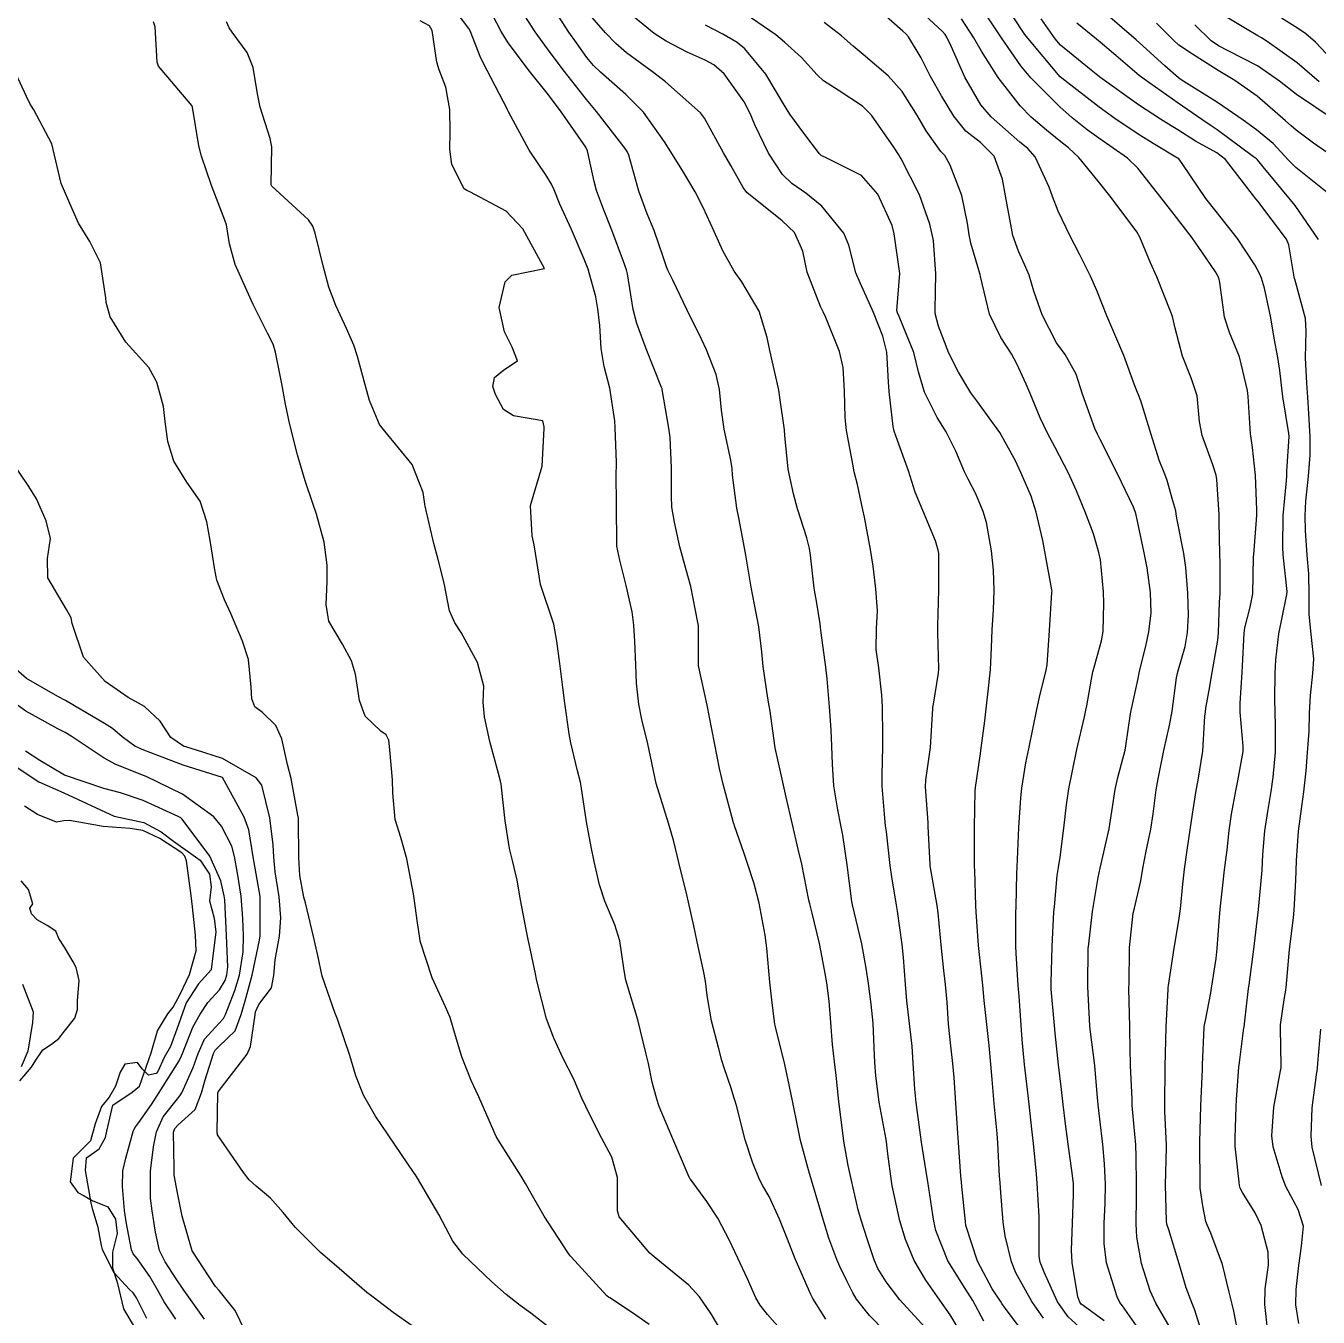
# Model space of a CAD drawing. Header units: metres. Extents: x 318500 to 325275, y 7408834 to 7428799.
# Drawn here: x 322217.8 to 322283.3, y 7422304.2 to 7422369.7 of the extents above; entities that cross this region are included whole.
import ezdxf

# ---------------------------------------------------------------- set-up
doc = ezdxf.new("R2010")
doc.units = ezdxf.units.M
doc.header["$MEASUREMENT"] = 0
for name, color, linetype in [('Curvas de Nivel 1m', 11, 'Continuous'), ('Curvas de Nivel 5m', 15, 'Continuous'), ('Hidrografia', 140, 'Continuous'), ('Linha Férrea', 20, 'Continuous'), ('Vias Primárias', 230, 'Continuous')]:
    doc.layers.add(name, color=color, linetype=linetype)

msp = doc.modelspace()

# ---------------------------------------------------------------- linework, layer by layer
at = {"layer": 'Curvas de Nivel 1m', "flags": 128}
for points, elevation in [([(322258.333, 7422304.119), (322257.672, 7422305.166), (322257.577, 7422305.361), (322257.389, 7422305.78), (322256.768, 7422307.176), (322256.345, 7422308.263), (322255.985, 7422309.185), (322255.451, 7422310.325), (322255.139, 7422310.877), (322254.963, 7422311.197), (322254.606, 7422312.07), (322254.239, 7422313.209), (322253.793, 7422314.938), (322253.718, 7422315.217), (322253.672, 7422315.368), (322253.526, 7422315.826), (322253.173, 7422316.862), (322253.065, 7422317.227), (322252.891, 7422317.889), (322252.538, 7422319.235), (322252.311, 7422320.517), (322252.221, 7422321.241), (322252.128, 7422321.765), (322251.801, 7422323.247), (322251.632, 7422324.044), (322251.371, 7422325.253), (322251.281, 7422325.629), (322250.883, 7422327.258), (322250.618, 7422328.333), (322250.357, 7422329.263), (322249.73, 7422331.27), (322249.307, 7422333.277), (322248.997, 7422334.506), (322248.848, 7422335.284), (322248.737, 7422336.345), (322248.696, 7422337.287), (322248.649, 7422338.467), (322248.603, 7422339.289), (322248.518, 7422339.961), (322248.201, 7422341.295), (322247.879, 7422342.589), (322247.74, 7422343.302), (322247.73, 7422343.465), (322247.72, 7422345.303), (322247.702, 7422347.068), (322247.711, 7422347.303), (322247.714, 7422347.533), (322247.645, 7422349.305), (322247.629, 7422349.651), (322247.38, 7422351.309), (322247.092, 7422352.395), (322246.942, 7422353.316), (322246.873, 7422354.482), (322246.773, 7422355.319), (322246.663, 7422355.928), (322246.274, 7422357.327), (322246.078, 7422357.846), (322245.427, 7422359.34), (322244.836, 7422360.632), (322244.549, 7422361.354), (322244.427, 7422361.649), (322244.138, 7422362.116), (322243.294, 7422363.369), (322242.243, 7422365.316), (322242.21, 7422365.38), (322242.181, 7422365.43), (322241.152, 7422367.396), (322240.843, 7422368.028), (322240.294, 7422369.409), (322240.232, 7422369.532), (322238.79, 7422371.432)], 754), ([(322263.366, 7422303.694), (322262.089, 7422305.103), (322261.394, 7422306.016), (322260.975, 7422306.687), (322260.779, 7422307.119), (322260.443, 7422308.142), (322260.119, 7422309.13), (322259.973, 7422309.659), (322259.626, 7422311.138), (322259.471, 7422311.897), (322259.251, 7422313.144), (322259.208, 7422313.43), (322258.995, 7422315.148), (322258.854, 7422316.471), (322258.776, 7422317.151), (322258.672, 7422318.035), (322258.586, 7422319.155), (322258.506, 7422320.236), (322258.384, 7422321.158), (322258.268, 7422321.822), (322258.008, 7422323.164), (322257.643, 7422324.692), (322257.511, 7422325.171), (322257.471, 7422325.354), (322257.113, 7422327.176), (322256.932, 7422327.933), (322256.639, 7422329.181), (322256.325, 7422330.58), (322256.176, 7422331.186), (322255.758, 7422333.065), (322255.738, 7422333.19), (322255.509, 7422334.926), (322255.464, 7422335.195), (322255.384, 7422335.598), (322255.155, 7422337.2), (322255.084, 7422337.938), (322254.925, 7422339.209), (322254.717, 7422340.345), (322254.549, 7422341.213), (322254.27, 7422342.831), (322254.203, 7422343.217), (322253.913, 7422344.731), (322253.824, 7422345.221), (322253.605, 7422346.893), (322253.578, 7422347.225), (322253.52, 7422347.653), (322253.181, 7422349.232), (322253.034, 7422350.185), (322252.932, 7422351.236), (322252.771, 7422352.002), (322252.285, 7422353.246), (322252.028, 7422353.785), (322251.299, 7422355.261), (322250.57, 7422356.775), (322250.326, 7422357.276), (322250.254, 7422357.45), (322250.087, 7422357.955), (322249.62, 7422359.285), (322249.27, 7422360.131), (322248.848, 7422361.293), (322248.342, 7422363.104), (322248.251, 7422363.299), (322248.152, 7422363.452), (322246.699, 7422365.322), (322246.189, 7422365.933), (322245.08, 7422367.347), (322244.713, 7422367.85), (322244.221, 7422368.496), (322243.592, 7422369.366), (322242.395, 7422371.241)], 756), ([(322265.361, 7422303.118), (322264.641, 7422304.34), (322264.118, 7422305.079), (322263.395, 7422306.097), (322262.817, 7422307.096), (322262.366, 7422308.16), (322262.076, 7422309.104), (322261.689, 7422310.877), (322261.653, 7422311.108), (322261.481, 7422312.503), (322261.404, 7422313.111), (322261.383, 7422313.22), (322261.033, 7422315.117), (322260.87, 7422316.456), (322260.822, 7422317.121), (322260.789, 7422317.884), (322260.73, 7422319.123), (322260.63, 7422320.079), (322260.489, 7422321.127), (322260.383, 7422321.904), (322260.153, 7422323.132), (322259.677, 7422325.112), (322259.674, 7422325.14), (322259.652, 7422325.288), (322259.407, 7422327.144), (322259.193, 7422328.645), (322259.097, 7422329.149), (322258.936, 7422329.927), (322258.743, 7422331.155), (322258.66, 7422332.242), (322258.633, 7422333.157), (322258.601, 7422333.99), (322258.513, 7422335.159), (322258.392, 7422336.57), (322258.329, 7422337.162), (322258.094, 7422338.908), (322258.058, 7422339.167), (322258.036, 7422339.361), (322257.853, 7422340.502), (322257.749, 7422341.062), (322257.733, 7422341.172), (322257.554, 7422342.844), (322257.506, 7422343.176), (322257.359, 7422343.717), (322256.888, 7422345.185), (322256.683, 7422345.945), (322256.428, 7422347.193), (322256.258, 7422348.904), (322256.231, 7422349.196), (322255.995, 7422350.836), (322255.941, 7422351.201), (322255.924, 7422351.278), (322255.49, 7422353.205), (322255.36, 7422353.877), (322254.949, 7422355.211), (322254.072, 7422356.696), (322253.688, 7422357.226), (322253.111, 7422358.256), (322252.672, 7422359.241), (322252.118, 7422360.457), (322251.712, 7422361.256), (322251.119, 7422362.245), (322250.466, 7422363.275), (322250.158, 7422363.789), (322249.082, 7422365.291), (322248.193, 7422366.181), (322246.902, 7422367.32), (322246.549, 7422367.661), (322246.217, 7422368.058), (322245.683, 7422368.797), (322245.302, 7422369.344), (322244.254, 7422370.962)], 757), ([(322274.673, 7422302.937), (322273.378, 7422304.794), (322273.302, 7422304.874), (322273.23, 7422304.952), (322273.099, 7422305.24), (322272.565, 7422306.963), (322272.435, 7422307.955), (322272.435, 7422308.965), (322272.488, 7422310.002), (322272.513, 7422310.964), (322272.455, 7422311.986), (322272.373, 7422312.967), (322272.222, 7422314.256), (322272.134, 7422314.971), (322272.086, 7422315.535), (322271.975, 7422316.976), (322271.726, 7422318.82), (322271.709, 7422318.979), (322271.621, 7422320.958), (322271.621, 7422320.98), (322271.64, 7422322.959), (322271.641, 7422322.98), (322271.847, 7422324.778), (322271.878, 7422324.978), (322272.143, 7422326.506), (322272.237, 7422326.974), (322272.514, 7422328.15), (322272.69, 7422328.97), (322272.835, 7422329.847), (322273.007, 7422330.967), (322273.133, 7422331.572), (322273.504, 7422332.963), (322273.548, 7422333.177), (322273.778, 7422334.788), (322273.811, 7422334.96), (322274.166, 7422336.593), (322274.241, 7422336.954), (322274.549, 7422338.23), (322274.716, 7422338.947), (322274.819, 7422339.915), (322274.8, 7422340.946), (322274.624, 7422342.203), (322274.476, 7422342.951), (322274.082, 7422344.793), (322274.044, 7422344.958), (322274.013, 7422345.051), (322273.923, 7422345.273), (322273.116, 7422346.968), (322272.242, 7422348.702), (322272.102, 7422348.979), (322271.974, 7422349.256), (322271.345, 7422350.99), (322271.023, 7422352.008), (322270.46, 7422353.003), (322270.029, 7422353.608), (322269.301, 7422355.021), (322268.878, 7422356.218), (322268.633, 7422357.032), (322268.471, 7422357.421), (322268.092, 7422358.241), (322267.818, 7422359.043), (322267.737, 7422359.412), (322267.44, 7422361.047), (322267.296, 7422361.896), (322266.865, 7422363.053), (322266.167, 7422363.759), (322265.43, 7422364.328), (322264.826, 7422365.08), (322264.195, 7422366.111), (322263.643, 7422367.099), (322263.16, 7422368.042), (322262.525, 7422369.116), (322262.383, 7422369.269), (322262.234, 7422369.4), (322260.281, 7422371.14)], 763), ([(322280.75, 7422303.472), (322280.591, 7422304.858), (322280.602, 7422305.654), (322280.778, 7422306.856), (322280.76, 7422307.516), (322280.404, 7422308.86), (322280.092, 7422309.509), (322279.457, 7422310.538), (322279.337, 7422310.759), (322279.305, 7422310.882), (322279.288, 7422311.056), (322279.093, 7422312.884), (322279.079, 7422313.302), (322279.128, 7422314.884), (322279.151, 7422315.256), (322279.275, 7422316.883), (322279.301, 7422317.126), (322279.533, 7422318.88), (322279.536, 7422318.915), (322279.575, 7422319.228), (322279.75, 7422320.726), (322279.767, 7422320.878), (322279.789, 7422321.064), (322280.034, 7422322.874), (322280.205, 7422324.308), (322280.264, 7422324.871), (322280.393, 7422326.146), (322280.447, 7422326.868), (322280.491, 7422327.671), (322280.595, 7422328.867), (322280.734, 7422329.845), (322280.91, 7422330.862), (322281.018, 7422331.584), (322281.136, 7422332.859), (322281.138, 7422334.224), (322281.112, 7422334.86), (322281.101, 7422335.55), (322281.119, 7422336.86), (322281.143, 7422337.537), (322281.296, 7422338.858), (322281.679, 7422340.673), (322281.713, 7422340.852), (322281.718, 7422340.996), (322281.526, 7422342.855), (322281.503, 7422343.249), (322281.526, 7422344.856), (322281.694, 7422346.61), (322281.699, 7422346.854), (322281.699, 7422347.099), (322281.826, 7422348.852), (322281.813, 7422349.011), (322281.496, 7422350.858), (322281.343, 7422352.19), (322281.245, 7422352.862), (322281.056, 7422353.844), (322280.901, 7422354.867), (322280.573, 7422356.372), (322280.414, 7422356.875), (322280.322, 7422357.116), (322280.087, 7422357.551), (322279.204, 7422358.889), (322278.12, 7422360.251), (322277.59, 7422360.908), (322276.39, 7422362.693), (322276.222, 7422362.929), (322276.187, 7422362.956), (322276.16, 7422362.967), (322274.923, 7422363.704), (322274.172, 7422364.172), (322272.984, 7422364.972), (322272.189, 7422365.549), (322270.29, 7422367.009), (322270.211, 7422367.088), (322268.573, 7422369.035), (322268.428, 7422369.223), (322268.244, 7422369.482), (322267.235, 7422371.05)], 767), ([(322266.341, 7422304.017), (322265.788, 7422305.054), (322265.389, 7422305.674), (322264.518, 7422307.073), (322263.907, 7422308.608), (322263.803, 7422309.085), (322263.754, 7422309.397), (322263.494, 7422311.089), (322263.463, 7422311.286), (322263.181, 7422313.093), (322263.126, 7422313.463), (322262.916, 7422315.096), (322262.846, 7422315.778), (322262.757, 7422317.098), (322262.702, 7422317.95), (322262.577, 7422319.1), (322262.435, 7422320.254), (322262.364, 7422321.102), (322262.273, 7422322.444), (322262.198, 7422323.104), (322261.963, 7422324.789), (322261.916, 7422325.107), (322261.671, 7422326.543), (322261.589, 7422327.111), (322261.399, 7422328.817), (322261.363, 7422329.115), (322261.318, 7422329.504), (322261.186, 7422331.125), (322261.18, 7422331.684), (322261.214, 7422333.125), (322261.218, 7422333.673), (322261.206, 7422335.126), (322261.178, 7422335.738), (322261.012, 7422337.128), (322260.889, 7422338.064), (322260.905, 7422339.129), (322260.954, 7422340.024), (322260.871, 7422341.13), (322260.727, 7422342.282), (322260.598, 7422343.133), (322260.285, 7422344.766), (322260.205, 7422345.137), (322259.933, 7422346.418), (322259.789, 7422346.993), (322259.758, 7422347.143), (322259.713, 7422347.374), (322259.371, 7422349.149), (322259.31, 7422349.82), (322259.28, 7422351.151), (322259.212, 7422352.352), (322259.021, 7422353.155), (322258.325, 7422354.886), (322258.192, 7422355.168), (322258.054, 7422355.447), (322257.382, 7422357.18), (322257.158, 7422358.252), (322256.744, 7422359.19), (322256.109, 7422359.777), (322254.332, 7422361.218), (322254.132, 7422361.468), (322253.508, 7422362.594), (322253.141, 7422363.235), (322252.176, 7422364.992), (322251.968, 7422365.253), (322250.203, 7422366.829), (322249.613, 7422367.286), (322248.22, 7422368.303), (322247.69, 7422368.773), (322247.165, 7422369.316), (322246.245, 7422370.361)], 758), ([(322268.666, 7422303.017), (322267.377, 7422304.737), (322267.261, 7422304.914), (322267.19, 7422305.033), (322266.767, 7422305.661), (322266.026, 7422307.051), (322265.437, 7422308.856), (322265.405, 7422309.061), (322265.23, 7422310.836), (322265.205, 7422311.064), (322265.17, 7422311.359), (322265.057, 7422313.066), (322265.022, 7422313.542), (322264.921, 7422315.069), (322264.835, 7422316.372), (322264.772, 7422317.072), (322264.665, 7422317.962), (322264.548, 7422319.075), (322264.476, 7422320.188), (322264.393, 7422321.078), (322264.31, 7422321.782), (322264.173, 7422323.082), (322264.024, 7422324.704), (322263.978, 7422325.085), (322263.676, 7422326.8), (322263.621, 7422327.091), (322263.615, 7422327.157), (322263.523, 7422329.092), (322263.513, 7422329.283), (322263.383, 7422331.095), (322263.398, 7422331.432), (322263.641, 7422333.092), (322263.752, 7422335.063), (322263.752, 7422335.09), (322263.754, 7422335.117), (322263.783, 7422335.291), (322264.043, 7422336.85), (322264.057, 7422337.086), (322264.004, 7422338.921), (322264.003, 7422339.088), (322264.007, 7422339.253), (322264.053, 7422341.087), (322264.053, 7422342.922), (322264.032, 7422343.088), (322263.897, 7422343.562), (322263.247, 7422345.1), (322262.861, 7422346.037), (322262.518, 7422347.111), (322261.963, 7422348.646), (322261.791, 7422349.122), (322261.737, 7422349.359), (322261.541, 7422351.125), (322261.511, 7422351.619), (322261.418, 7422353.126), (322261.227, 7422353.933), (322260.752, 7422355.133), (322260.072, 7422356.633), (322259.845, 7422357.144), (322259.488, 7422358.543), (322259.243, 7422359.153), (322258.12, 7422360.533), (322257.31, 7422361.182), (322256.614, 7422361.669), (322256.139, 7422362.129), (322255.416, 7422363.207), (322254.73, 7422364.656), (322254.493, 7422365.217), (322254.189, 7422365.819), (322253.177, 7422367.235), (322252.653, 7422367.682), (322252.217, 7422367.924), (322251.296, 7422368.339), (322250.226, 7422368.887), (322249.627, 7422369.286), (322248.247, 7422370.414)], 759), ([(322271.366, 7422303.558), (322270.619, 7422304.238), (322270.085, 7422304.999), (322269.402, 7422306.494), (322269.201, 7422307.012), (322269.142, 7422307.285), (322269.147, 7422309.013), (322269.143, 7422309.313), (322269.051, 7422311.014), (322269.016, 7422311.465), (322268.859, 7422313.016), (322268.775, 7422313.743), (322268.632, 7422315.019), (322268.522, 7422316.028), (322268.409, 7422317.021), (322268.284, 7422318.298), (322268.233, 7422319.023), (322268.132, 7422320.485), (322268.09, 7422321.025), (322267.976, 7422322.667), (322267.963, 7422323.027), (322267.969, 7422324.711), (322267.974, 7422325.035), (322268.013, 7422326.697), (322268.036, 7422327.035), (322268.056, 7422327.407), (322268.11, 7422329.034), (322268.215, 7422330.54), (322268.269, 7422331.032), (322268.468, 7422332.311), (322268.616, 7422333.027), (322268.844, 7422334.097), (322269.022, 7422335.021), (322269.161, 7422335.648), (322269.502, 7422337.015), (322269.546, 7422337.282), (322269.666, 7422339.013), (322269.797, 7422340.949), (322269.801, 7422341.011), (322269.791, 7422341.081), (322269.439, 7422343.017), (322269.331, 7422343.586), (322268.999, 7422345.024), (322268.735, 7422345.835), (322268.216, 7422347.036), (322267.949, 7422347.611), (322267.161, 7422349.048), (322265.994, 7422350.659), (322265.688, 7422351.065), (322265.053, 7422352.117), (322264.567, 7422353.082), (322264.04, 7422354.439), (322263.879, 7422355.093), (322263.871, 7422355.274), (322263.904, 7422357.093), (322263.782, 7422358.78), (322263.727, 7422359.096), (322263.599, 7422359.606), (322263.08, 7422361.106), (322262.157, 7422362.925), (322262.038, 7422363.121), (322261.776, 7422363.512), (322260.651, 7422365.135), (322260.187, 7422365.593), (322258.955, 7422366.403), (322258.206, 7422366.878), (322257.897, 7422367.175), (322257.088, 7422368.056), (322256.226, 7422368.842), (322255.796, 7422369.204), (322254.246, 7422370.279)], 761), ([(322275.913, 7422303.469), (322275.375, 7422304.407), (322275.066, 7422304.933), (322274.778, 7422305.548), (322274.338, 7422306.941), (322274.102, 7422308.272), (322274.06, 7422308.944), (322274.078, 7422310.32), (322274.088, 7422310.944), (322274.067, 7422312.358), (322274.043, 7422312.944), (322273.893, 7422314.568), (322273.87, 7422314.947), (322273.856, 7422315.279), (322273.775, 7422316.956), (322273.749, 7422318.775), (322273.749, 7422318.957), (322273.699, 7422320.858), (322273.699, 7422320.959), (322273.704, 7422321.061), (322273.729, 7422322.958), (322273.916, 7422324.686), (322273.974, 7422324.955), (322274.297, 7422326.324), (322274.41, 7422326.949), (322274.576, 7422327.834), (322274.809, 7422328.943), (322274.932, 7422329.721), (322275.081, 7422330.94), (322275.176, 7422331.501), (322275.472, 7422332.934), (322275.774, 7422334.294), (322275.89, 7422334.928), (322276.115, 7422336.616), (322276.181, 7422336.924), (322276.544, 7422338.204), (322276.676, 7422338.917), (322276.722, 7422339.79), (322276.689, 7422340.918), (322276.584, 7422342.215), (322276.488, 7422342.921), (322276.131, 7422344.712), (322276.097, 7422344.927), (322276.073, 7422345.08), (322275.927, 7422345.593), (322275.631, 7422346.629), (322275.518, 7422346.936), (322275.231, 7422347.661), (322274.827, 7422348.947), (322274.299, 7422350.652), (322274.19, 7422350.957), (322274.133, 7422351.089), (322274.005, 7422351.425), (322273.44, 7422352.966), (322272.991, 7422354.016), (322272.582, 7422354.975), (322272.069, 7422356.255), (322271.749, 7422356.985), (322271.192, 7422358.094), (322270.72, 7422359.001), (322270.119, 7422360.27), (322269.831, 7422361.014), (322269.66, 7422361.494), (322268.944, 7422363.028), (322268.571, 7422363.441), (322268.167, 7422363.772), (322266.707, 7422365.055), (322266.189, 7422365.665), (322265.382, 7422367.072), (322264.68, 7422368.636), (322264.466, 7422369.087), (322264.38, 7422369.227), (322264.243, 7422369.387), (322263.35, 7422370.207)], 764), ([(322279.336, 7422302.87), (322279.018, 7422304.517), (322278.929, 7422304.877), (322278.782, 7422305.486), (322278.448, 7422306.884), (322277.847, 7422308.48), (322277.664, 7422308.897), (322277.606, 7422309.063), (322277.45, 7422309.853), (322277.313, 7422310.756), (322277.305, 7422310.902), (322277.304, 7422311.061), (322277.298, 7422312.903), (322277.298, 7422313.097), (322277.345, 7422314.903), (322277.425, 7422316.788), (322277.426, 7422316.902), (322277.432, 7422317.011), (322277.51, 7422318.901), (322277.518, 7422318.954), (322277.575, 7422319.259), (322277.845, 7422320.649), (322277.886, 7422320.897), (322278.115, 7422322.395), (322278.173, 7422322.894), (322278.27, 7422324.265), (322278.324, 7422324.893), (322278.454, 7422326.107), (322278.546, 7422326.891), (322278.672, 7422327.908), (322278.775, 7422328.889), (322278.892, 7422329.708), (322279.116, 7422330.886), (322279.221, 7422331.402), (322279.486, 7422332.883), (322279.491, 7422333.154), (322279.337, 7422334.884), (322279.337, 7422335.335), (322279.439, 7422336.884), (322279.463, 7422337.236), (322279.536, 7422338.883), (322279.57, 7422339.155), (322279.853, 7422340.199), (322279.979, 7422340.878), (322280.02, 7422342.747), (322280.025, 7422342.878), (322280.16, 7422344.633), (322280.178, 7422344.876), (322280.182, 7422345.136), (322280.11, 7422346.877), (322279.961, 7422348.29), (322279.874, 7422348.881), (322279.864, 7422348.988), (322279.751, 7422350.882), (322279.708, 7422351.178), (322279.299, 7422352.887), (322278.802, 7422354.129), (322278.541, 7422354.895), (322278.314, 7422356.66), (322278.254, 7422356.898), (322278.083, 7422357.205), (322277.391, 7422358.209), (322276.911, 7422358.918), (322276.115, 7422359.945), (322275.331, 7422360.942), (322274.152, 7422362.46), (322273.62, 7422362.965), (322272.17, 7422363.974), (322271.585, 7422364.399), (322270.824, 7422365), (322270.188, 7422365.553), (322268.72, 7422367.032), (322268.219, 7422367.639), (322267.234, 7422369.05), (322266.255, 7422370.531)], 766), ([(322283.345, 7422366.833), (322282.224, 7422367.783), (322280.708, 7422368.873), (322280.417, 7422369.052), (322280.243, 7422369.154), (322279.603, 7422369.53), (322278.254, 7422370.335)], 773), ([(322249.366, 7422303.839), (322248.535, 7422304.445), (322247.379, 7422305.193), (322247.313, 7422305.234), (322247.23, 7422305.302), (322245.409, 7422307.273), (322245.365, 7422307.33), (322245.249, 7422307.495), (322244.052, 7422309.344), (322243.45, 7422310.368), (322243.096, 7422310.995), (322242.876, 7422311.359), (322241.798, 7422313.063), (322241.614, 7422313.378), (322241.494, 7422313.643), (322240.737, 7422315.392), (322240.348, 7422316.218), (322239.867, 7422317.405), (322239.556, 7422318.475), (322239.287, 7422319.413), (322239.049, 7422319.945), (322238.372, 7422321.422), (322237.768, 7422323.279), (322237.741, 7422323.429), (322237.632, 7422324.209), (322237.46, 7422325.433), (322237.421, 7422325.666), (322237.086, 7422327.439), (322236.775, 7422328.528), (322236.498, 7422329.448), (322236.382, 7422330.789), (322236.354, 7422331.451), (322236.229, 7422332.976), (322236.169, 7422333.454), (322236.037, 7422333.73), (322235.765, 7422333.925), (322234.979, 7422334.679), (322234.688, 7422335.476), (322234.476, 7422336.804), (322234.279, 7422337.483), (322233.822, 7422338.319), (322233.127, 7422339.497), (322233.002, 7422340.345), (322233.048, 7422341.498), (322233.039, 7422342.332), (322232.891, 7422343.5), (322232.496, 7422344.912), (322232.3, 7422345.506), (322231.927, 7422346.613), (322231.66, 7422347.514), (322231.547, 7422347.915), (322231.134, 7422349.523), (322230.939, 7422350.485), (322230.739, 7422351.529), (322230.42, 7422353.128), (322230.3, 7422353.536), (322230.028, 7422354.089), (322229.293, 7422355.551), (322228.898, 7422356.397), (322228.373, 7422357.565), (322228.086, 7422358.615), (322227.933, 7422359.572), (322227.862, 7422359.814), (322227.187, 7422361.579), (322226.672, 7422363.057), (322226.538, 7422363.586), (322226.219, 7422365.55), (322226.208, 7422365.59), (322226.181, 7422365.633), (322224.501, 7422367.616), (322224.419, 7422367.824), (322224.326, 7422369.619), (322224.234, 7422369.873)], 751), ([(322253.215, 7422303.222), (322252.518, 7422304.38), (322251.93, 7422305.242), (322251.389, 7422305.842), (322249.628, 7422307.268), (322249.413, 7422307.465), (322247.849, 7422309.294), (322247.761, 7422309.614), (322247.769, 7422311.295), (322247.475, 7422312.319), (322246.947, 7422313.308), (322246.361, 7422314.464), (322245.96, 7422315.323), (322245.829, 7422315.632), (322245.53, 7422316.309), (322245.013, 7422317.335), (322244.534, 7422318.362), (322244.172, 7422319.344), (322243.679, 7422321.269), (322243.659, 7422321.349), (322243.603, 7422321.619), (322243.309, 7422323.046), (322243.24, 7422323.356), (322243.128, 7422323.857), (322242.843, 7422325.362), (322242.672, 7422326.358), (322242.44, 7422327.369), (322242.288, 7422327.973), (322242.063, 7422329.375), (322241.868, 7422331.238), (322241.842, 7422331.378), (322241.736, 7422331.772), (322241.296, 7422333.387), (322241.018, 7422334.637), (322240.957, 7422335.392), (322240.983, 7422336.201), (322240.672, 7422337.397), (322239.833, 7422338.921), (322239.511, 7422339.413), (322239.251, 7422340.01), (322238.971, 7422341.419), (322238.681, 7422342.619), (322238.454, 7422343.424), (322238.017, 7422345.321), (322238, 7422345.429), (322237.919, 7422346.013), (322237.356, 7422347.439), (322235.965, 7422349.123), (322235.704, 7422349.464), (322235.184, 7422350.674), (322234.975, 7422351.475), (322234.582, 7422352.911), (322234.392, 7422353.484), (322234.032, 7422354.321), (322233.481, 7422355.496), (322233.137, 7422356.422), (322232.846, 7422357.502), (322232.441, 7422359.16), (322232.31, 7422359.508), (322232.105, 7422359.837), (322230.233, 7422361.538), (322230.206, 7422361.614), (322230.244, 7422363.539), (322230.156, 7422363.952), (322229.653, 7422365.548), (322229.518, 7422366.222), (322229.286, 7422367.554), (322228.981, 7422368.322), (322228.228, 7422369.351), (322228.075, 7422369.572), (322227.94, 7422369.868)], 752), ([(322256.398, 7422303.18), (322255.372, 7422304.346), (322255.004, 7422304.823), (322254.785, 7422305.199), (322254.357, 7422306.168), (322253.869, 7422307.213), (322253.719, 7422307.52), (322253.424, 7422308.137), (322253.057, 7422308.849), (322252.847, 7422309.229), (322252.29, 7422310.079), (322251.46, 7422311.206), (322251.428, 7422311.25), (322251.397, 7422311.315), (322250.573, 7422313.259), (322249.886, 7422314.895), (322249.753, 7422315.268), (322249.529, 7422316.136), (322249.33, 7422317.066), (322249.284, 7422317.274), (322249.199, 7422317.622), (322248.793, 7422319.282), (322248.464, 7422320.41), (322248.191, 7422321.291), (322248.097, 7422321.785), (322247.883, 7422323.296), (322247.632, 7422324.109), (322247.122, 7422325.308), (322246.849, 7422326.126), (322246.578, 7422327.317), (322246.426, 7422328.057), (322246.195, 7422329.323), (322245.925, 7422331.129), (322245.883, 7422331.328), (322245.739, 7422331.912), (322245.398, 7422333.334), (322245.312, 7422333.787), (322245.092, 7422335.337), (322245, 7422336.13), (322244.838, 7422337.34), (322244.689, 7422338.479), (322244.539, 7422339.343), (322243.86, 7422341.35), (322243.537, 7422343.355), (322243.442, 7422343.812), (322243.363, 7422345.358), (322243.94, 7422347.35), (322244.056, 7422349.262), (322244.052, 7422349.349), (322243.975, 7422349.653), (322242.499, 7422349.893), (322241.978, 7422350.229), (322241.573, 7422350.973), (322241.439, 7422351.388), (322241.535, 7422351.849), (322242.003, 7422352.233), (322242.692, 7422352.691), (322242.43, 7422353.376), (322242.032, 7422354.161), (322241.769, 7422355.384), (322242.063, 7422356.688), (322242.417, 7422357.026), (322244.07, 7422357.36), (322242.974, 7422359.371), (322242.113, 7422360.279), (322240.282, 7422361.253), (322240.129, 7422361.317), (322239.999, 7422361.412), (322239.359, 7422362.638), (322239.26, 7422363.423), (322239.29, 7422364.296), (322239.261, 7422365.424), (322239.064, 7422366.56), (322238.729, 7422367.432), (322238.613, 7422367.833), (322238.366, 7422369.438), (322238.233, 7422369.664), (322237.755, 7422369.927)], 753), ([(322272.437, 7422304.03), (322271.378, 7422304.802), (322271.28, 7422304.883), (322271.211, 7422304.983), (322271.116, 7422305.252), (322270.822, 7422306.989), (322270.79, 7422307.619), (322270.832, 7422308.989), (322270.893, 7422310.427), (322270.883, 7422310.989), (322270.808, 7422311.652), (322270.625, 7422312.993), (322270.483, 7422314.018), (322270.372, 7422314.997), (322270.288, 7422315.759), (322270.126, 7422317.001), (322269.964, 7422318.604), (322269.928, 7422319.005), (322269.76, 7422320.845), (322269.752, 7422321.008), (322269.752, 7422321.158), (322269.804, 7422323.007), (322269.899, 7422324.754), (322269.917, 7422325.006), (322270.068, 7422326.61), (322270.13, 7422327.003), (322270.22, 7422327.537), (322270.406, 7422328.999), (322270.526, 7422330.19), (322270.648, 7422330.996), (322270.832, 7422331.906), (322271.061, 7422332.99), (322271.438, 7422334.646), (322271.517, 7422334.984), (322271.559, 7422335.207), (322271.803, 7422336.545), (322271.868, 7422336.92), (322271.885, 7422336.979), (322272.311, 7422338.497), (322272.388, 7422338.975), (322272.426, 7422340.403), (322272.412, 7422340.974), (322272.26, 7422342.601), (322272.181, 7422342.977), (322271.904, 7422343.911), (322271.505, 7422344.986), (322271.043, 7422346.105), (322270.642, 7422346.999), (322269.959, 7422348.296), (322269.566, 7422349.016), (322269.203, 7422349.8), (322268.689, 7422351.03), (322268.484, 7422351.512), (322268.015, 7422352.528), (322267.74, 7422353.043), (322267.212, 7422353.869), (322266.631, 7422355.054), (322266.17, 7422356.968), (322266.15, 7422357.059), (322266.082, 7422357.275), (322265.689, 7422358.659), (322265.602, 7422359.067), (322265.508, 7422359.67), (322265.221, 7422361.074), (322264.629, 7422362.607), (322264.37, 7422363.087), (322264.267, 7422363.195), (322264.162, 7422363.302), (322263.424, 7422364.352), (322262.97, 7422365.108), (322262.198, 7422366.339), (322261.497, 7422367.127), (322260.221, 7422368.213), (322259.713, 7422368.636), (322259.117, 7422369.157), (322258.24, 7422369.83)], 762), ([(322282.321, 7422303.891), (322282.169, 7422304.838), (322282.179, 7422305.619), (322282.309, 7422306.837), (322282.446, 7422307.813), (322282.557, 7422308.833), (322282.276, 7422309.666), (322281.654, 7422310.847), (322281.467, 7422311.324), (322281.016, 7422312.857), (322280.949, 7422313.407), (322281.052, 7422314.857), (322281.384, 7422316.698), (322281.413, 7422316.852), (322281.417, 7422316.977), (322281.381, 7422318.853), (322281.392, 7422319.033), (322281.593, 7422320.415), (322281.653, 7422320.796), (322281.657, 7422320.849), (322281.666, 7422320.914), (322281.836, 7422322.847), (322282.036, 7422324.452), (322282.073, 7422324.844), (322282.168, 7422326.348), (322282.187, 7422326.842), (322282.201, 7422327.358), (322282.297, 7422328.841), (322282.461, 7422330.096), (322282.565, 7422330.837), (322282.682, 7422331.899), (322282.76, 7422332.835), (322282.836, 7422333.899), (322282.859, 7422334.834), (322282.899, 7422335.728), (322283.025, 7422336.832), (322283.068, 7422337.584), (322282.945, 7422338.833), (322282.845, 7422339.83), (322282.841, 7422340.835), (322282.813, 7422341.899), (322282.739, 7422342.837), (322282.655, 7422344.092), (322282.629, 7422344.839), (322282.666, 7422345.578), (322282.8, 7422346.837), (322282.883, 7422347.909), (322282.892, 7422348.836), (322282.817, 7422350.008), (322282.765, 7422350.839), (322282.716, 7422351.548), (322282.655, 7422352.84), (322282.689, 7422354.191), (322282.651, 7422354.841), (322282.106, 7422356.823), (322282.094, 7422356.85), (322282.096, 7422356.865), (322282.081, 7422356.949), (322281.81, 7422358.567), (322281.683, 7422358.856), (322280.235, 7422360.772), (322280.147, 7422360.88), (322280.13, 7422360.904), (322278.591, 7422362.896), (322278.163, 7422363.234), (322277.073, 7422363.82), (322276.175, 7422364.391), (322275.846, 7422364.605), (322275.297, 7422364.943), (322274.191, 7422365.668), (322272.35, 7422366.979), (322272.212, 7422367.083), (322271.779, 7422367.424), (322270.235, 7422368.694), (322269.952, 7422369.014), (322269.242, 7422370.017)], 768), ([(322283.306, 7422358.832), (322282.126, 7422360.554), (322281.887, 7422360.854), (322280.504, 7422362.526), (322280.211, 7422362.879), (322280.184, 7422362.904), (322280.16, 7422362.927), (322280.012, 7422363.031), (322278.175, 7422364.395), (322277.869, 7422364.596), (322277.393, 7422364.912), (322276.192, 7422365.741), (322274.465, 7422366.956), (322274.213, 7422367.153), (322273.04, 7422368.16), (322272.238, 7422368.832), (322272.049, 7422368.983), (322271.05, 7422369.8)], 769), ([(322284.161, 7422362.96), (322283.055, 7422363.723), (322282.175, 7422364.38), (322281.924, 7422364.6), (322281.639, 7422364.858), (322280.198, 7422366.102), (322279.073, 7422366.891), (322278.218, 7422367.4), (322276.918, 7422368.232), (322276.236, 7422368.694), (322275.964, 7422368.934), (322275.1, 7422369.798)], 771), ([(322284.1, 7422364.903), (322282.2, 7422366.186), (322281.333, 7422366.863), (322280.221, 7422367.638), (322278.736, 7422368.391), (322278.236, 7422368.645), (322277.869, 7422368.906), (322277.042, 7422369.712)], 772), ([(322284.223, 7422367.714), (322283.153, 7422368.836), (322282.661, 7422369.26), (322282.247, 7422369.543), (322281.437, 7422370.047)], 774), ([(322237.363, 7422303.774), (322236.387, 7422304.462), (322235.378, 7422305.229), (322235.24, 7422305.324), (322235.051, 7422305.465), (322233.401, 7422306.901), (322232.703, 7422307.497), (322231.429, 7422308.771), (322230.81, 7422309.519), (322230.167, 7422310.249), (322229.453, 7422310.86), (322229.085, 7422311.175), (322228.8, 7422311.55), (322227.488, 7422313.458), (322227.471, 7422313.57), (322227.471, 7422313.59), (322227.496, 7422315.57), (322227.5, 7422315.591), (322227.521, 7422315.637), (322228.988, 7422317.548), (322229.154, 7422317.938), (322229.389, 7422319.543), (322229.418, 7422319.697), (322229.578, 7422320.063), (322230.216, 7422320.905), (322230.335, 7422321.529), (322230.411, 7422322.331), (322230.63, 7422323.525), (322230.7, 7422324.458), (322230.606, 7422325.526), (322230.414, 7422326.783), (322230.335, 7422327.53), (322230.311, 7422328.155), (322230.136, 7422329.533), (322229.725, 7422331.177), (322229.449, 7422331.544), (322227.744, 7422332.535), (322226.361, 7422332.974), (322225.754, 7422333.158), (322225.112, 7422333.6), (322224.581, 7422334.42), (322223.775, 7422335.162), (322223.482, 7422335.33), (322222.958, 7422335.632), (322221.792, 7422336.441), (322220.692, 7422337.661), (322220.113, 7422339.381), (322220.056, 7422339.668), (322219.836, 7422340.082), (322218.876, 7422341.685), (322218.859, 7422342.67), (322219.019, 7422343.683), (322218.794, 7422344.582), (322218.308, 7422345.694), (322217.919, 7422346.322), (322216.968, 7422347.715)], 749), ([(322228.875, 7422303.547), (322228.374, 7422304.559), (322227.572, 7422305.567), (322227.383, 7422305.778), (322226.201, 7422307.582), (322225.689, 7422309.335), (322225.648, 7422309.588), (322225.449, 7422310.526), (322225.287, 7422311.421), (322225.281, 7422311.593), (322225.286, 7422311.769), (322225.25, 7422313.594), (322225.313, 7422313.773), (322225.496, 7422313.957), (322226.35, 7422314.739), (322226.666, 7422315.579), (322226.857, 7422316.247), (322227.281, 7422317.573), (322227.364, 7422317.751), (322227.545, 7422317.934), (322228.378, 7422318.737), (322228.691, 7422319.553), (322228.879, 7422320.252), (322229.24, 7422321.545), (322229.618, 7422323.325), (322229.648, 7422323.54), (322229.645, 7422325.207), (322229.641, 7422325.54), (322229.299, 7422327.546), (322229.065, 7422328.921), (322228.841, 7422329.553), (322227.73, 7422331.57), (322225.739, 7422332.189), (322224.807, 7422332.541), (322223.75, 7422332.955), (322223.288, 7422333.162), (322222.645, 7422333.637), (322222.165, 7422334.053), (322221.76, 7422334.312), (322220.233, 7422335.205), (322219.777, 7422335.476), (322219.388, 7422335.676), (322217.793, 7422336.58), (322216.504, 7422337.72)], 748), ([(322226.821, 7422304.12), (322225.78, 7422305.586), (322225.388, 7422306.152), (322224.825, 7422307.022), (322224.548, 7422307.603), (322224.344, 7422308.526), (322224.177, 7422309.609), (322224.09, 7422310.254), (322224.083, 7422311.611), (322224.236, 7422312.852), (322224.384, 7422313.607), (322224.735, 7422314.368), (322225.517, 7422315.369), (322225.615, 7422315.492), (322225.668, 7422315.589), (322226.246, 7422316.869), (322226.496, 7422317.58), (322226.827, 7422318.301), (322227.563, 7422319.113), (322227.783, 7422319.351), (322227.889, 7422319.565), (322228.367, 7422320.779), (322228.599, 7422321.555), (322228.786, 7422322.727), (322228.8, 7422323.552), (322228.763, 7422324.423), (322228.686, 7422325.554), (322228.497, 7422326.728), (322228.35, 7422327.56), (322228.219, 7422328.096), (322227.695, 7422329.107), (322227.291, 7422329.574), (322225.717, 7422330.724), (322223.875, 7422331.618), (322223.731, 7422331.671), (322222.325, 7422332.227), (322221.739, 7422332.553), (322220.063, 7422333.667), (322219.753, 7422333.854), (322219.391, 7422334.04), (322217.768, 7422334.926), (322216.669, 7422335.717)], 747), ([(322225.365, 7422304.113), (322224.773, 7422304.998), (322224.443, 7422305.604), (322224.06, 7422306.279), (322223.403, 7422307.184), (322223.207, 7422307.423), (322223.119, 7422307.624), (322222.852, 7422309.049), (322222.773, 7422309.63), (322222.664, 7422310.844), (322222.684, 7422311.632), (322222.828, 7422312.271), (322223.209, 7422313.624), (322223.295, 7422313.821), (322223.497, 7422314.083), (322224.13, 7422314.991), (322224.531, 7422315.605), (322225.536, 7422317.206), (322225.666, 7422317.461), (322225.711, 7422317.588), (322226.231, 7422318.913), (322226.601, 7422319.58), (322226.997, 7422320.158), (322227.588, 7422320.802), (322227.877, 7422321.284), (322227.963, 7422321.565), (322228.008, 7422321.968), (322227.936, 7422323.565), (322227.853, 7422325.361), (322227.83, 7422325.567), (322227.661, 7422326.329), (322227.094, 7422327.576), (322225.699, 7422329.45), (322225.625, 7422329.517), (322225.496, 7422329.593), (322223.712, 7422330.409), (322222.567, 7422330.787), (322221.72, 7422331.007), (322219.778, 7422331.67), (322219.73, 7422331.692), (322218.481, 7422332.432), (322217.742, 7422332.912)], 746), ([(322283.461, 7422310.891), (322282.998, 7422312.827), (322282.937, 7422313.39), (322282.994, 7422314.828), (322283.213, 7422316.501), (322283.26, 7422316.824), (322283.285, 7422317.083), (322283.426, 7422318.822)], 769)]:
    msp.add_lwpolyline(points, dxfattribs=dict(at, elevation=elevation))
at = {"layer": 'Curvas de Nivel 5m', "flags": 128}
for points, elevation in [([(322261.364, 7422303.466), (322260.547, 7422304.298), (322259.891, 7422305.132), (322259.701, 7422305.451), (322259.394, 7422306.063), (322259.042, 7422306.783), (322258.883, 7422307.148), (322258.486, 7422308.214), (322258.19, 7422309.159), (322258.024, 7422309.739), (322257.598, 7422311.168), (322257.467, 7422311.617), (322257.049, 7422313.174), (322256.919, 7422313.756), (322256.635, 7422315.179), (322256.397, 7422316.316), (322256.211, 7422317.183), (322255.769, 7422318.986), (322255.729, 7422319.188), (322255.587, 7422320.301), (322255.494, 7422321.192), (322255.341, 7422322.918), (322255.31, 7422323.195), (322255.25, 7422323.571), (322254.945, 7422325.201), (322254.695, 7422326.175), (322254.364, 7422327.21), (322254.189, 7422327.716), (322253.699, 7422329.126), (322253.676, 7422329.197), (322253.666, 7422329.221), (322253.655, 7422329.267), (322253.119, 7422331.229), (322252.944, 7422332.03), (322252.701, 7422333.236), (322252.545, 7422334.016), (322252.306, 7422335.242), (322251.889, 7422337.168), (322251.881, 7422337.249), (322251.871, 7422339.218), (322251.871, 7422339.25), (322251.866, 7422339.275), (322251.842, 7422339.426), (322251.484, 7422341.254), (322251.339, 7422341.784), (322250.928, 7422343.26), (322250.663, 7422344.514), (322250.529, 7422345.271), (322250.499, 7422345.844), (322250.51, 7422347.271), (322250.432, 7422348.803), (322250.376, 7422349.274), (322250.036, 7422351.242), (322250.028, 7422351.28), (322250.021, 7422351.3), (322250.001, 7422351.344), (322249.226, 7422353.288), (322248.744, 7422354.588), (322248.554, 7422355.295), (322248.27, 7422357.096), (322248.225, 7422357.298), (322248.076, 7422357.722), (322247.481, 7422359.309), (322247.063, 7422360.369), (322246.7, 7422361.321), (322246.58, 7422361.769), (322246.24, 7422363.329), (322246.153, 7422363.515), (322244.877, 7422365.35), (322244.194, 7422366.262), (322243.304, 7422367.369), (322242.224, 7422368.803), (322241.998, 7422369.154), (322241.876, 7422369.385), (322241.449, 7422370.184)], 755), ([(322283.767, 7422361.194), (322282.155, 7422362.49), (322281.798, 7422362.855), (322281.009, 7422363.708), (322280.175, 7422364.392), (322279.487, 7422364.887), (322278.193, 7422365.789), (322276.35, 7422366.928), (322276.212, 7422367.031), (322275.516, 7422367.646), (322274.238, 7422368.806), (322274.064, 7422368.962), (322272.255, 7422370.51)], 770), ([(322269.372, 7422304.171), (322268.769, 7422305.016), (322267.969, 7422306.457), (322267.752, 7422307.027), (322267.43, 7422308.331), (322267.318, 7422309.032), (322267.182, 7422310.759), (322267.164, 7422311.034), (322267.142, 7422311.358), (322267.048, 7422313.037), (322267.012, 7422313.522), (322266.862, 7422315.04), (322266.76, 7422316.269), (322266.703, 7422317.043), (322266.606, 7422317.992), (322266.491, 7422319.046), (322266.364, 7422320.273), (322266.29, 7422321.05), (322266.222, 7422321.667), (322266.066, 7422323.053), (322265.947, 7422324.754), (322265.934, 7422325.057), (322265.88, 7422326.855), (322265.873, 7422327.058), (322265.872, 7422328.884), (322265.873, 7422329.058), (322265.908, 7422330.877), (322265.922, 7422331.058), (322266.151, 7422332.659), (322266.204, 7422333.056), (322266.393, 7422334.434), (322266.465, 7422335.053), (322266.598, 7422336.252), (322266.677, 7422337.051), (322266.732, 7422338.145), (322266.763, 7422339.051), (322266.826, 7422340.074), (322266.865, 7422341.05), (322266.84, 7422342.085), (322266.731, 7422343.052), (322266.47, 7422344.497), (322266.313, 7422345.056), (322265.929, 7422345.945), (322265.555, 7422346.684), (322265.362, 7422347.069), (322264.915, 7422348.116), (322264.431, 7422349.083), (322263.981, 7422349.815), (322263.33, 7422351.1), (322263.034, 7422352.128), (322262.786, 7422353.109), (322262.047, 7422354.94), (322261.966, 7422355.121), (322261.934, 7422355.239), (322262.08, 7422357.12), (322261.795, 7422359.123), (322261.687, 7422359.543), (322260.971, 7422361.132), (322260.144, 7422362.085), (322258.344, 7422362.98), (322258.158, 7422363.058), (322258.088, 7422363.1), (322258.015, 7422363.172), (322257.215, 7422364.234), (322256.5, 7422365.195), (322256.188, 7422365.707), (322255.29, 7422367.209), (322254.223, 7422368.508), (322253.828, 7422368.828), (322253.111, 7422369.237), (322252.237, 7422369.694)], 760), ([(322277.366, 7422303.535), (322277.035, 7422304.564), (322276.9, 7422304.907), (322276.6, 7422305.704), (322276.241, 7422306.918), (322275.717, 7422308.645), (322275.628, 7422308.927), (322275.602, 7422309.088), (322275.557, 7422310.929), (322275.606, 7422312.81), (322275.606, 7422312.928), (322275.516, 7422314.662), (322275.512, 7422314.93), (322275.54, 7422316.93), (322275.589, 7422318.91), (322275.59, 7422318.93), (322275.68, 7422320.848), (322275.688, 7422320.929), (322275.706, 7422321.034), (322275.994, 7422322.924), (322276.235, 7422324.327), (322276.31, 7422324.92), (322276.429, 7422326.158), (322276.518, 7422326.917), (322276.66, 7422327.886), (322276.81, 7422328.913), (322276.92, 7422329.704), (322277.107, 7422330.909), (322277.212, 7422331.433), (322277.443, 7422332.905), (322277.551, 7422334.677), (322277.576, 7422334.903), (322277.606, 7422335.08), (322277.799, 7422336.174), (322277.908, 7422336.8), (322277.922, 7422336.899), (322278.206, 7422338.524), (322278.238, 7422338.896), (322278.293, 7422340.458), (322278.317, 7422340.895), (322278.329, 7422342.45), (322278.316, 7422342.896), (322278.281, 7422344.53), (322278.272, 7422344.896), (322278.162, 7422346.673), (322278.122, 7422346.898), (322277.948, 7422347.414), (322277.411, 7422348.908), (322277.276, 7422349.615), (322277.159, 7422350.913), (322276.87, 7422351.779), (322276.411, 7422352.924), (322276.041, 7422354.345), (322275.906, 7422354.932), (322275.828, 7422355.159), (322275.107, 7422356.945), (322274.797, 7422357.66), (322274.246, 7422358.958), (322274.104, 7422359.22), (322272.797, 7422360.973), (322272.142, 7422361.8), (322271.159, 7422362.995), (322270.638, 7422363.476), (322270.168, 7422363.847), (322269.524, 7422364.37), (322268.75, 7422365.031), (322268.188, 7422365.606), (322267.073, 7422367.051), (322266.23, 7422368.388), (322265.835, 7422369.066), (322265.202, 7422370.028)], 765), ([(322244.756, 7422303.336), (322243.371, 7422304.422), (322242.829, 7422304.813), (322242.113, 7422305.369), (322241.389, 7422306.01), (322239.917, 7422307.402), (322239.42, 7422308.07), (322238.703, 7422309.417), (322237.622, 7422311.264), (322237.516, 7422311.429), (322237.461, 7422311.512), (322236.136, 7422313.45), (322235.504, 7422314.401), (322234.88, 7422315.47), (322234.499, 7422316.445), (322234.189, 7422317.48), (322233.567, 7422319.321), (322233.502, 7422319.491), (322233.448, 7422319.615), (322232.796, 7422321.498), (322232.565, 7422322.546), (322232.357, 7422323.503), (322231.942, 7422325.211), (322231.867, 7422325.508), (322231.666, 7422326.601), (322231.614, 7422327.511), (322231.594, 7422329.407), (322231.583, 7422329.512), (322231.56, 7422329.655), (322231.214, 7422331.518), (322231.034, 7422332.227), (322230.748, 7422333.525), (322230.444, 7422334.207), (322229.773, 7422334.858), (322229.384, 7422335.153), (322229.227, 7422335.548), (322229.194, 7422336.144), (322229.054, 7422337.551), (322228.749, 7422338.486), (322228.292, 7422339.563), (322228.158, 7422339.888), (322227.845, 7422340.57), (322227.457, 7422341.574), (322227.348, 7422342.095), (322227.116, 7422343.578), (322226.946, 7422344.533), (322226.605, 7422345.583), (322225.924, 7422346.538), (322225.277, 7422347.6), (322224.962, 7422348.598), (322224.836, 7422349.607), (322224.742, 7422350.373), (322224.405, 7422351.614), (322224.001, 7422352.347), (322222.837, 7422353.638), (322222.039, 7422354.919), (322221.846, 7422355.652), (322221.82, 7422355.884), (322221.544, 7422357.655), (322221.005, 7422358.742), (322220.437, 7422359.667), (322220.111, 7422360.387), (322219.555, 7422361.679), (322219.28, 7422362.822), (322219.08, 7422363.686), (322218.176, 7422365.409), (322217.992, 7422365.703), (322217.802, 7422366.089), (322217.043, 7422367.717)], 750), ([(322223.909, 7422304.155), (322223.376, 7422305.192), (322223.211, 7422305.455), (322223.025, 7422305.625), (322222.232, 7422306.477), (322221.657, 7422307.646), (322221.609, 7422307.843), (322221.427, 7422308.767), (322221.16, 7422309.653), (322221.083, 7422310.014), (322220.786, 7422311.657), (322220.838, 7422312.288), (322221.476, 7422312.743), (322221.812, 7422313.318), (322221.868, 7422313.644), (322222.181, 7422314.969), (322223.152, 7422315.626), (322223.523, 7422315.925), (322224.115, 7422317.611), (322224.44, 7422318.724), (322224.973, 7422319.599), (322225.242, 7422319.928), (322225.585, 7422320.582), (322225.91, 7422321.272), (322226.064, 7422321.585), (322226.403, 7422322.791), (322226.361, 7422323.583), (322226.21, 7422325.016), (322226.157, 7422325.585), (322225.912, 7422327.352), (322225.821, 7422327.589), (322225.682, 7422327.747), (322224.561, 7422328.479), (322223.693, 7422328.89), (322223.05, 7422328.986), (322221.694, 7422329.093), (322219.98, 7422329.385), (322219.697, 7422329.369), (322219.329, 7422329.308), (322218.354, 7422329.69), (322217.706, 7422330.117)], 745), ([(322217.591, 7422321.095), (322218.133, 7422319.692), (322218.106, 7422319.148), (322217.869, 7422317.695), (322217.532, 7422316.9)], 745)]:
    msp.add_lwpolyline(points, dxfattribs=dict(at, elevation=elevation))
at = {"layer": 'Hidrografia'}
for points in [[(322217.233, 7422332.146), (322218.425, 7422331.352), (322219.696, 7422330.796), (322222.238, 7422329.605), (322223.747, 7422329.288), (322224.621, 7422328.811), (322225.257, 7422328.335), (322226.607, 7422327.382), (322227.084, 7422326.668), (322227.163, 7422326.033), (322227.084, 7422325.318), (322227.322, 7422324.445), (322227.401, 7422323.73), (322227.242, 7422322.539), (322227.163, 7422321.824), (322226.528, 7422321.11), (322225.892, 7422320.157), (322225.415, 7422318.807), (322225.098, 7422317.934), (322224.78, 7422317.378), (322224.462, 7422316.664), (322224.38, 7422316.562), (322223.983, 7422316.483), (322223.665, 7422316.801), (322223.427, 7422317.118), (322222.791, 7422317.039), (322222.553, 7422316.642), (322222.314, 7422315.927), (322221.997, 7422315.371), (322221.599, 7422314.895), (322221.282, 7422314.022), (322221.043, 7422313.148), (322220.726, 7422312.831), (322220.17, 7422312.275), (322220.011, 7422311.084), (322220.408, 7422310.528), (322220.726, 7422310.369), (322221.123, 7422310.131), (322221.917, 7422309.814), (322222.314, 7422309.178), (322222.394, 7422308.464), (322222.156, 7422307.511), (322222.156, 7422306.717), (322222.398, 7422305.989), (322222.716, 7422304.639), (322223.272, 7422303.687)], [(322217.461, 7422316.194), (322218.046, 7422316.882), (322218.266, 7422317.248), (322218.633, 7422317.761), (322219.073, 7422318.055), (322219.44, 7422318.348), (322219.733, 7422318.715), (322220.247, 7422319.374), (322220.393, 7422319.814), (322220.393, 7422320.254), (322220.467, 7422321.281), (322220.32, 7422321.94), (322220.173, 7422322.234), (322219.953, 7422322.6), (322219.733, 7422322.967), (322219.44, 7422323.407), (322219.293, 7422323.773), (322218.853, 7422324.067), (322218.339, 7422324.36), (322218.046, 7422324.653), (322217.973, 7422324.946), (322218.119, 7422325.166), (322217.899, 7422325.9), (322217.533, 7422326.339)]]:
    msp.add_lwpolyline(points, dxfattribs=at)
at = {"layer": 'Linha Férrea'}
for points in [[(322143.825, 7422393.254, 0.177055), (322348.62, 7422102.056), (322434.806, 7422041.149, -0.110991), (322629.993, 7421830.678), (322682.61, 7421743.599), (322746.773, 7421641.593), (322762.264, 7421616.034), (322784.09, 7421580.598, 0.089131), (322895.412, 7421449.131), (322994.737, 7421367.338, -0.08158), (323134.171, 7421212.836), (323192.504, 7421114.159, 0.09806), (323348.116, 7420944.919), (323507.932, 7420825.984), (323699.619, 7420681.705), (323733.067, 7420655.668, -0.104587), (323843.705, 7420529.863, -0.339852), (323771.4, 7420065.587)], [(323771.4, 7420065.587, 0.339852), (323843.705, 7420529.863, 0.104587), (323733.067, 7420655.668), (323699.619, 7420681.705), (323507.932, 7420825.984), (323348.116, 7420944.919, -0.09806), (323192.504, 7421114.159), (323134.171, 7421212.836, 0.08158), (322994.737, 7421367.338), (322895.412, 7421449.131, -0.089131), (322784.09, 7421580.598), (322762.264, 7421616.034), (322746.773, 7421641.593), (322682.61, 7421743.599), (322629.993, 7421830.678, 0.110991), (322434.806, 7422041.149), (322348.62, 7422102.056, -0.177055), (322143.825, 7422393.254)], [(322140.246, 7422392.292, 0.177815), (322346.493, 7422099.021), (322440.925, 7422031.999, -0.098061), (322613.888, 7421848.216), (322683.948, 7421733.892), (322746.506, 7421634.335), (322780.475, 7421578.692, 0.094269), (322901.272, 7421438.87), (322999.189, 7421358.366, -0.08072), (323136.386, 7421201.409), (323184.599, 7421119.369, 0.102464), (323355.759, 7420933.913), (323510.091, 7420819.318), (323694.288, 7420680.697, -0.007988), (323738.117, 7420646.682, -0.098634), (323840.146, 7420527.887, -0.339824), (323768.602, 7420068.543)], [(323768.602, 7420068.543, 0.339824), (323840.146, 7420527.887, 0.098634), (323738.117, 7420646.682, 0.007988), (323694.288, 7420680.697), (323510.091, 7420819.318), (323355.759, 7420933.913, -0.102464), (323184.599, 7421119.369), (323136.386, 7421201.409, 0.08072), (322999.189, 7421358.366), (322901.272, 7421438.87, -0.094269), (322780.475, 7421578.692), (322746.506, 7421634.335), (322683.948, 7421733.892), (322613.888, 7421848.216, 0.098061), (322440.925, 7422031.999), (322346.493, 7422099.021, -0.177815), (322140.246, 7422392.292)]]:
    msp.add_lwpolyline(points, format="xyb", dxfattribs=at)
at = {"layer": 'Vias Primárias'}
for points in [[(323715.644, 7420145.548, 0), (323709.04, 7420132.939)], [(323831.088, 7420001.787, 0), (323833.844, 7420008.443, 0.220888)]]:
    msp.add_lwpolyline(points, format="xyb", dxfattribs=at)

doc.saveas('drawing.dxf')
